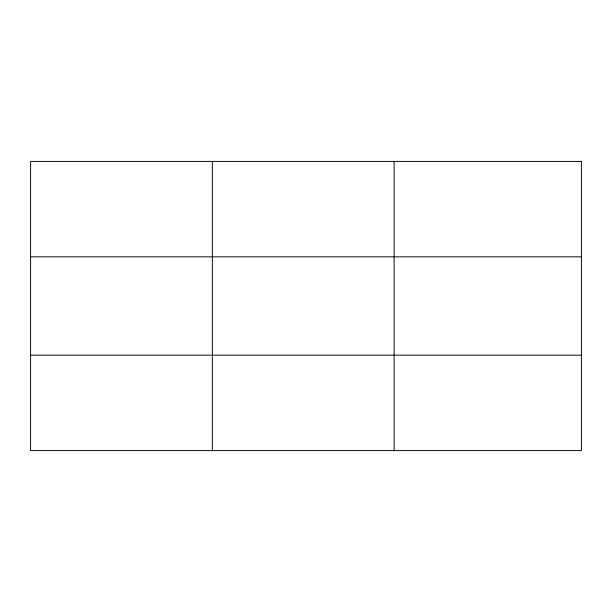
<?xml version="1.0" encoding="UTF-8"?>
<svg xmlns="http://www.w3.org/2000/svg" width="612" height="612" viewBox="0 0 612 612"><rect width="100%" height="100%" fill="white"/><g stroke="black" fill="none" stroke-linecap="round" stroke-linejoin="round"><path stroke-width="0.92" d="M212.364 161.415L212.364 450.585M394.128 161.415L394.128 450.585M30.6 256.841L581.4 256.841M30.6 355.159L581.4 355.159M581.4 161.415L581.4 450.585L30.6 450.585L30.6 161.415L581.4 161.415"/></g></svg>
